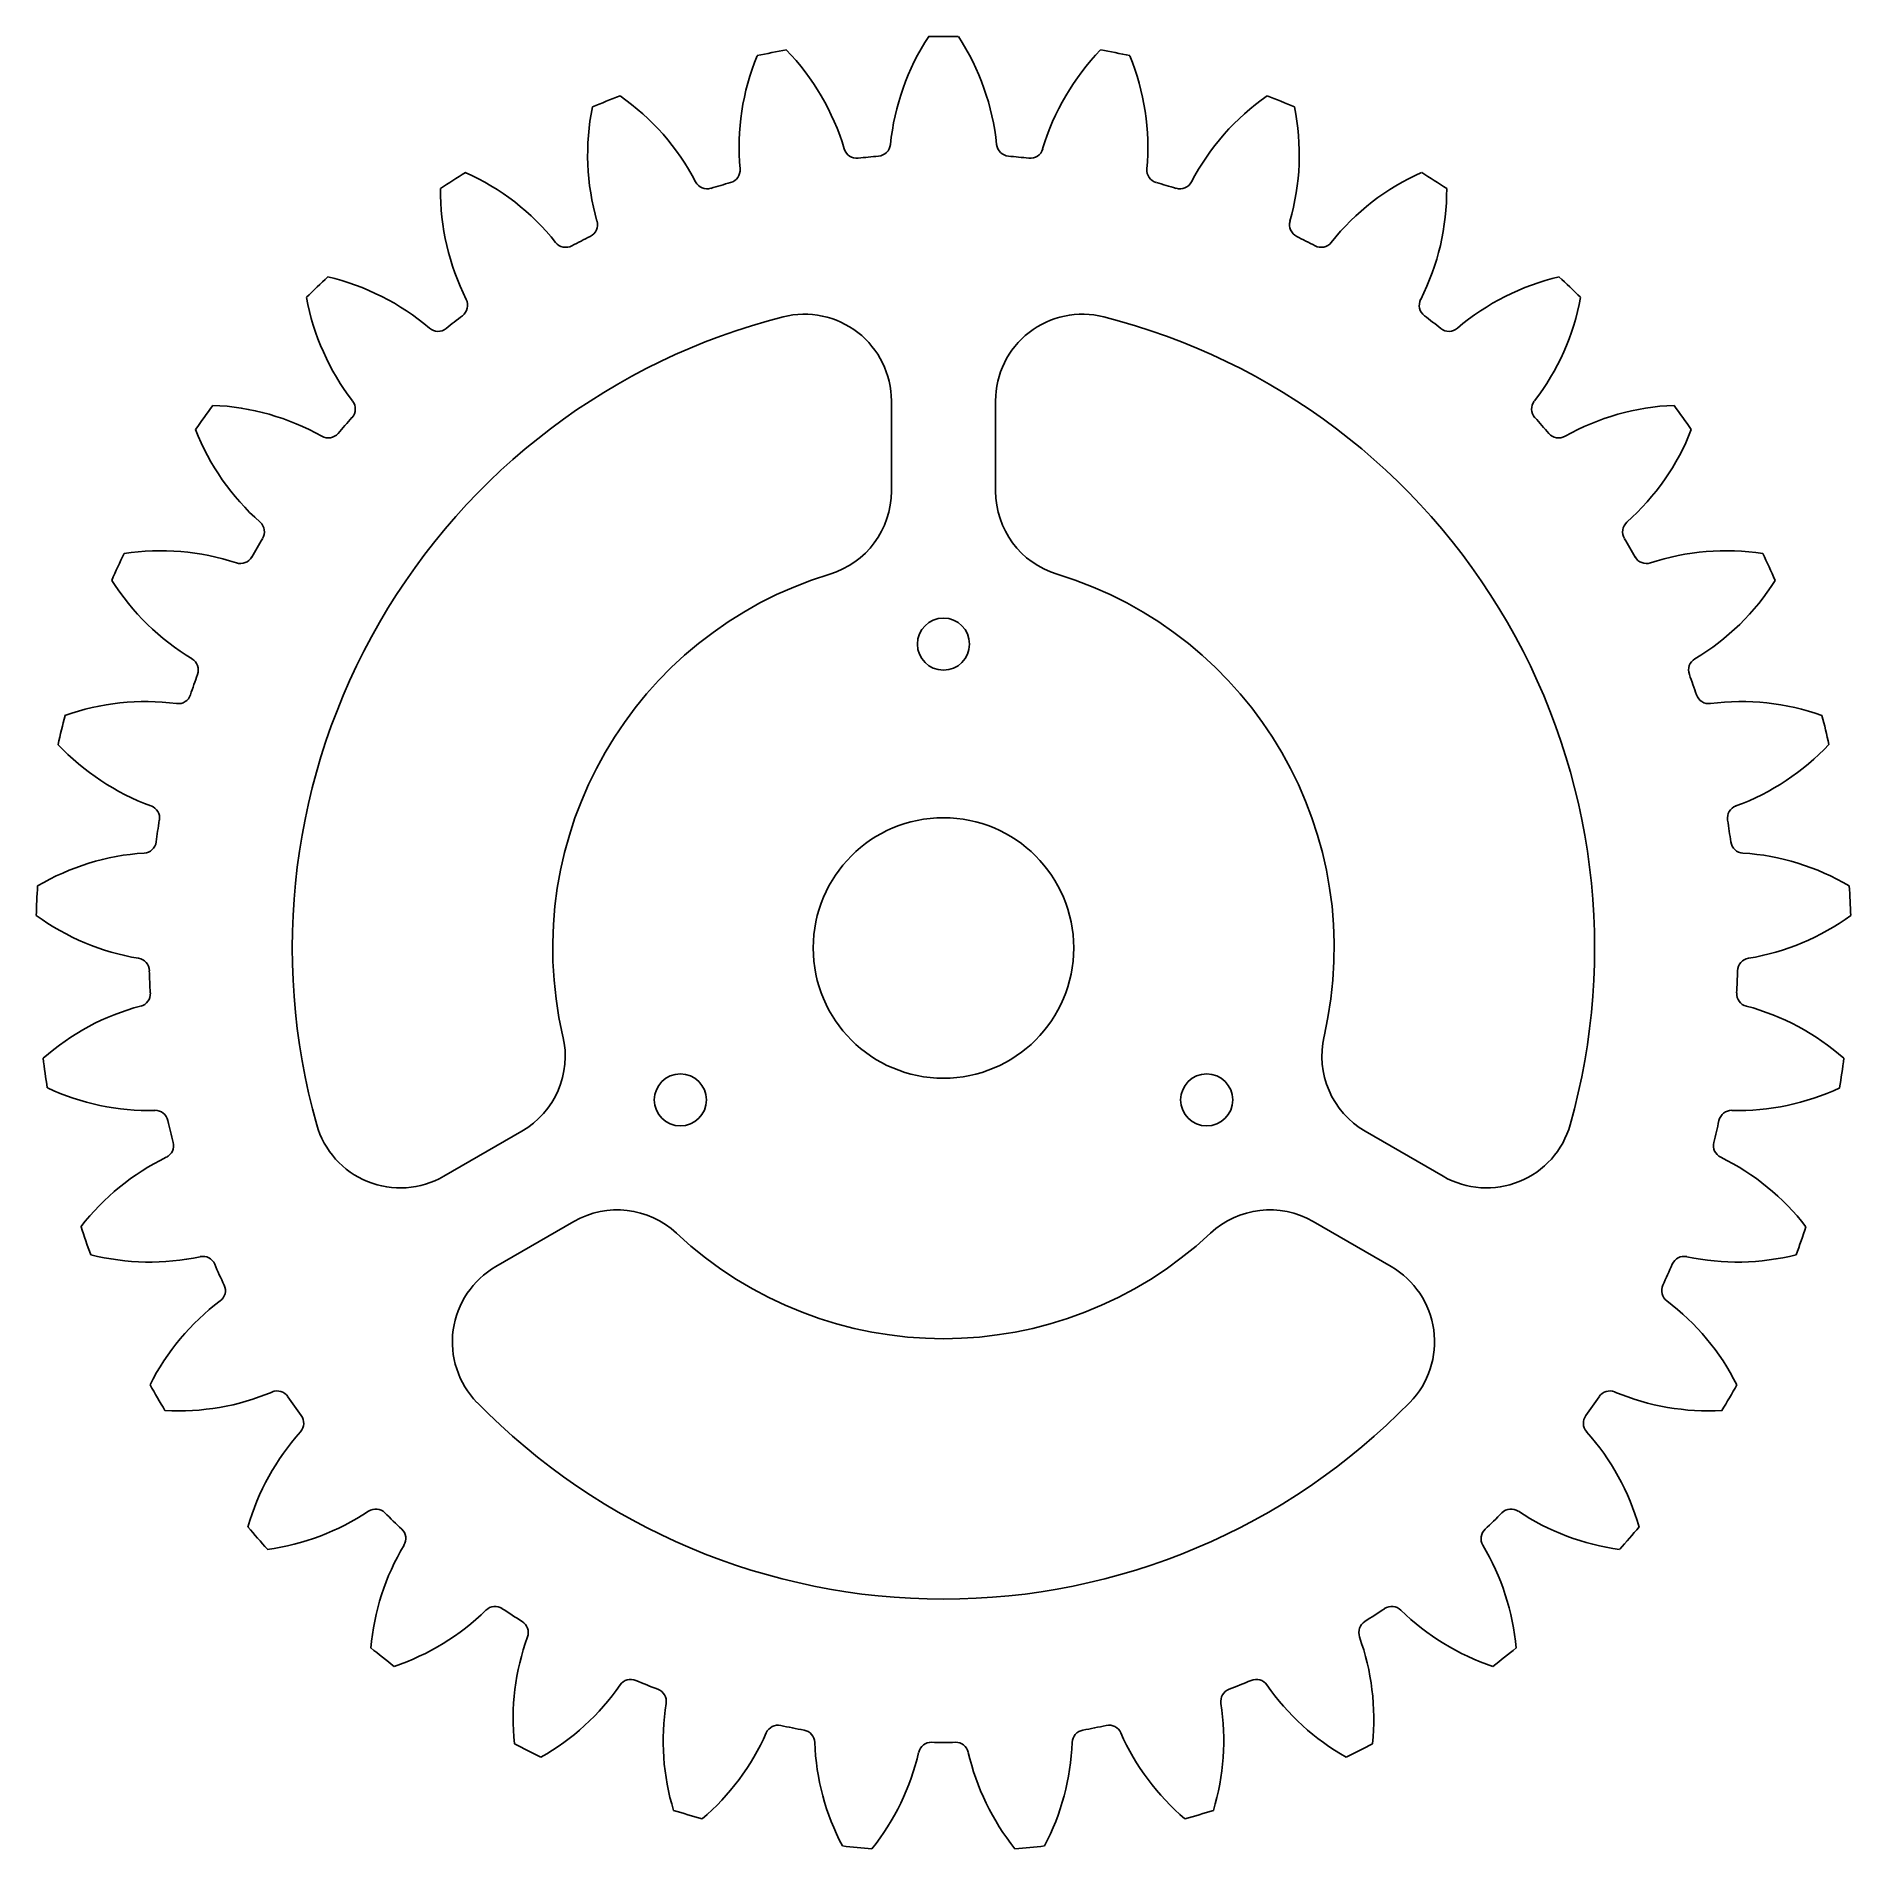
# Model space of a CAD drawing. Header units: millimetres. Extents: x 3022 to 3127, y 987 to 1092.
import ezdxf

# ---------------------------------------------------------------- set-up
doc = ezdxf.new("R2010")
doc.units = ezdxf.units.MM

msp = doc.modelspace()

# ---------------------------------------------------------------- linework, layer by layer
at = {"color": 7, "linetype": 'Continuous', "lineweight": 25}
for p, q in [((3071.58, 1070.64), (3071.58, 1065.45)), ((3077.58, 1070.64), (3077.58, 1065.45)), ((3045.8, 1025.99), (3050.3, 1028.59)), ((3103.36, 1025.99), (3098.87, 1028.59)), ((3048.8, 1020.79), (3053.3, 1023.39)), ((3100.36, 1020.79), (3095.87, 1023.39))]:
    msp.add_line(p, q, dxfattribs=at)
for centre, radius in [((3074.58, 1056.64), 1.5), ((3074.58, 1039.14), 7.5), ((3059.43, 1030.39), 1.5), ((3089.74, 1030.39), 1.5)]:
    msp.add_circle(centre, radius, dxfattribs=at)
for centre, radius, start, end in [((3074.63, 1039.15), 52.5, 99.9759, 101.8422), ((3055.55, 1081.18), 13.9, 16.6532, 44.1248), ((3085.36, 1084.02), 13.9, 146.7843, 174.2581), ((3074.58, 1039.14), 52.5, 89.0669, 90.9331), ((3063.81, 1084.02), 13.9, 5.7419, 33.2157), ((3093.61, 1081.18), 13.9, 135.8752, 163.3468), ((3074.54, 1039.15), 52.5, 78.1578, 80.0241), ((3076.71, 1085.25), 13.9, 157.6934, 185.1365), ((3072.45, 1085.25), 13.9, 354.8635, 22.3066), ((3074.67, 1039.16), 52.5, 110.885, 112.7513), ((3047.99, 1076.82), 13.9, 27.5974, 55.0339), ((3101.18, 1076.82), 13.9, 124.9661, 152.4026), ((3074.5, 1039.16), 52.5, 67.2487, 69.115), ((3067.99, 1084.83), 13.9, 168.6025, 195.9831), ((3081.17, 1084.83), 13.9, 344.0169, 11.3975), ((3069.59, 1085.37), 0.75, 196.6532, 276.1644), ((3074.58, 1039.14), 45.75, 94.6907, 96.1644), ((3070.78, 1085.49), 0.75, 274.6907, 354.2581), ((3078.39, 1085.49), 0.75, 185.7419, 265.3093), ((3074.58, 1039.14), 45.75, 83.8356, 85.3093), ((3079.58, 1085.37), 0.75, 263.8356, 343.3468), ((3074.71, 1039.18), 52.5, 121.7941, 123.6604), ((3041.38, 1071.11), 13.9, 38.5733, 65.943), ((3062.12, 1083.94), 0.75, 285.5448, 5.1365), ((3087.04, 1083.94), 0.75, 174.8635, 254.4552), ((3107.78, 1071.11), 13.9, 114.057, 141.4267), ((3074.46, 1039.18), 52.5, 56.3396, 58.2059), ((3059.51, 1082.76), 13.9, 179.5116, 206.8001), ((3060.97, 1083.61), 0.75, 207.5974, 287.0225), ((3074.58, 1039.14), 45.75, 105.5448, 107.0225), ((3074.58, 1039.14), 45.75, 72.9775, 74.4552), ((3088.2, 1083.61), 0.75, 252.9775, 332.4026), ((3089.66, 1082.76), 13.9, 333.1999, 0.4884), ((3053.91, 1080.79), 0.75, 296.3998, 15.9831), ((3095.26, 1080.79), 0.75, 164.0169, 243.6002), ((3052.83, 1080.24), 0.75, 218.5733, 297.8855), ((3074.58, 1039.14), 45.75, 116.3998, 117.8855), ((3074.58, 1039.14), 45.75, 62.1145, 63.6002), ((3096.33, 1080.24), 0.75, 242.1145, 321.4267), ((3074.74, 1039.21), 52.5, 132.7032, 134.5695), ((3035.97, 1064.25), 13.9, 49.5784, 76.8521), ((3113.19, 1064.25), 13.9, 103.1479, 130.4216), ((3074.42, 1039.21), 52.5, 45.4305, 47.2968), ((3051.57, 1079.12), 13.9, 190.4207, 217.5907), ((3046.43, 1076.15), 0.75, 307.2576, 26.8001), ((3102.73, 1076.15), 0.75, 153.1999, 232.7424), ((3097.6, 1079.12), 13.9, 322.4093, 349.5793), ((3074.58, 1039.14), 37.5, 104.25, 195.75), ((3074.58, 1039.14), 45.75, 127.2576, 128.755), ((3066.58, 1070.64), 5, 0, 104.25), ((3082.58, 1070.64), 5, 75.75, 180), ((3074.58, 1039.14), 37.5, 344.25, 75.75), ((3074.58, 1039.14), 45.75, 51.245, 52.7424), ((3045.47, 1075.4), 0.75, 229.5784, 308.755), ((3103.69, 1075.4), 0.75, 231.245, 310.4216), ((3074.77, 1039.24), 52.5, 143.6123, 145.4786), ((3031.96, 1056.5), 13.9, 60.6095, 87.7612), ((3039.96, 1070.18), 0.75, 318.1201, 37.5907), ((3109.2, 1070.18), 0.75, 142.4093, 221.8799), ((3117.2, 1056.5), 13.9, 92.2388, 119.3905), ((3074.39, 1039.24), 52.5, 34.5214, 36.3877), ((3044.46, 1074.05), 13.9, 201.3298, 228.3592), ((3074.58, 1039.14), 45.75, 138.1201, 139.6325), ((3074.58, 1039.14), 45.75, 40.3675, 41.8799), ((3104.7, 1074.05), 13.9, 311.6408, 338.6702), ((3039.15, 1069.26), 0.75, 240.6095, 319.6325), ((3110.01, 1069.26), 0.75, 220.3675, 299.3905), ((3066.58, 1065.45), 5, 286.9124, 0), ((3082.58, 1065.45), 5, 180, 253.0876), ((3074.58, 1039.14), 45.75, 148.9889, 150.5193), ((3034.73, 1063.1), 0.75, 328.9889, 48.3592), ((3114.44, 1063.1), 0.75, 131.6408, 211.0111), ((3074.58, 1039.14), 45.75, 29.4807, 31.0111), ((3074.79, 1039.28), 52.5, 154.5214, 156.3877), ((3029.49, 1048.12), 13.9, 71.662, 98.6702), ((3034.1, 1062.03), 0.75, 251.662, 330.5193), ((3115.06, 1062.03), 0.75, 209.4807, 288.338), ((3119.67, 1048.12), 13.9, 81.3298, 108.338), ((3074.37, 1039.28), 52.5, 23.6123, 25.4786), ((3074.58, 1039.14), 22.5, 106.9124, 193.0876), ((3074.58, 1039.14), 22.5, 346.9124, 73.0876), ((3038.45, 1067.72), 13.9, 212.2388, 239.1107), ((3110.72, 1067.72), 13.9, 300.8893, 327.7612), ((3030.92, 1055.15), 0.75, 339.8655, 59.1107), ((3118.24, 1055.15), 0.75, 120.8893, 200.1345), ((3074.58, 1039.14), 45.75, 159.8655, 161.4162), ((3074.58, 1039.14), 45.75, 18.5838, 20.1345), ((3028.65, 1039.43), 13.9, 82.7311, 109.5793), ((3030.51, 1053.96), 0.75, 262.7311, 341.4162), ((3118.66, 1053.96), 0.75, 198.5838, 277.2689), ((3120.51, 1039.43), 13.9, 70.4207, 97.2689), ((3074.81, 1039.32), 52.5, 165.4305, 167.2968), ((3074.36, 1039.32), 52.5, 12.7032, 14.5695), ((3033.73, 1060.37), 13.9, 223.1479, 249.8506), ((3115.43, 1060.37), 13.9, 290.1494, 316.8521), ((3028.69, 1046.62), 0.75, 350.7508, 69.8506), ((3120.48, 1046.62), 0.75, 110.1494, 189.2492), ((3074.58, 1039.14), 45.75, 170.7508, 172.3236), ((3074.58, 1039.14), 45.75, 7.6764, 9.2492), ((3028.5, 1045.35), 0.75, 273.8108, 352.3236), ((3120.67, 1045.35), 0.75, 187.6764, 266.1892), ((3029.47, 1030.74), 13.9, 93.8108, 120.4884), ((3119.69, 1030.74), 13.9, 59.5116, 86.1892), ((3074.81, 1039.36), 52.5, 176.3396, 178.2059), ((3074.35, 1039.36), 52.5, 1.7941, 3.6604), ((3030.5, 1052.26), 13.9, 234.057, 260.5851), ((3118.67, 1052.26), 13.9, 279.4149, 305.943), ((3028.1, 1037.81), 0.75, 1.6458, 80.5851), ((3074.58, 1039.14), 45.75, 181.6458, 183.2417), ((3074.58, 1039.14), 45.75, 356.7583, 358.3542), ((3121.06, 1037.81), 0.75, 99.4149, 178.3542), ((3028.16, 1036.51), 0.75, 284.8951, 3.2417), ((3121.01, 1036.51), 0.75, 176.7583, 255.1049), ((3031.92, 1022.36), 13.9, 104.8951, 131.3975), ((3117.24, 1022.36), 13.9, 48.6025, 75.1049), ((3047.8, 1032.92), 5, 300, 13.0876), ((3101.37, 1032.92), 5, 166.9124, 240), ((3074.81, 1039.41), 52.5, 187.2487, 189.115), ((3074.35, 1039.41), 52.5, 350.885, 352.7513), ((3028.86, 1043.68), 13.9, 244.9661, 271.3204), ((3120.31, 1043.68), 13.9, 268.6796, 295.0339), ((3029.19, 1029.04), 0.75, 12.551, 91.3204), ((3074.58, 1039.14), 45.75, 192.551, 194.1701), ((3074.58, 1039.14), 45.75, 345.8299, 347.449), ((3119.97, 1029.04), 0.75, 88.6796, 167.449), ((3043.3, 1030.32), 5, 195.75, 300), ((3105.86, 1030.32), 5, 240, 344.25), ((3029.5, 1027.76), 0.75, 295.9776, 14.1701), ((3119.67, 1027.76), 0.75, 165.8299, 244.0224), ((3035.91, 1014.59), 13.9, 115.9776, 142.3066), ((3113.25, 1014.59), 13.9, 37.6934, 64.0224), ((3055.8, 1019.06), 5, 46.9124, 120), ((3093.37, 1019.06), 5, 60, 133.0876), ((3074.8, 1039.45), 52.5, 198.1578, 200.0241), ((3074.36, 1039.45), 52.5, 339.9759, 341.8422), ((3074.58, 1039.14), 22.5, 226.9124, 313.0876), ((3028.87, 1034.95), 13.9, 255.8752, 282.0629), ((3031.93, 1020.63), 0.75, 23.4666, 102.0629), ((3074.58, 1039.14), 45.75, 203.4666, 205.1081), ((3074.58, 1039.14), 45.75, 334.8919, 336.5334), ((3117.24, 1020.63), 0.75, 77.9371, 156.5334), ((3120.3, 1034.95), 13.9, 257.9371, 284.1248), ((3051.3, 1016.46), 5, 120, 224.25), ((3097.86, 1016.46), 5, 315.75, 60), ((3041.3, 1007.72), 13.9, 127.052, 153.2157), ((3032.48, 1019.41), 0.75, 307.052, 25.1081), ((3116.69, 1019.41), 0.75, 154.8919, 232.948), ((3107.86, 1007.72), 13.9, 26.7843, 52.948), ((3074.78, 1039.49), 52.5, 209.0669, 210.9331), ((3030.53, 1026.38), 13.9, 266.7843, 292.8186), ((3036.21, 1012.88), 0.75, 34.3922, 112.8186), ((3112.95, 1012.88), 0.75, 67.1814, 145.6078), ((3118.64, 1026.38), 13.9, 247.1814, 273.2157), ((3074.38, 1039.49), 52.5, 329.0669, 330.9331), ((3074.58, 1039.14), 45.75, 214.3922, 216.0546), ((3074.58, 1039.14), 37.5, 224.25, 315.75), ((3074.58, 1039.14), 45.75, 323.9454, 325.6078), ((3036.99, 1011.78), 0.75, 318.1123, 36.0546), ((3112.18, 1011.78), 0.75, 143.9454, 221.8877), ((3047.9, 1001.99), 13.9, 138.1123, 164.1248), ((3101.27, 1001.99), 13.9, 15.8752, 41.8877), ((3033.78, 1018.28), 13.9, 277.6934, 303.5931), ((3041.89, 1006.08), 0.75, 45.3274, 123.5931), ((3074.58, 1039.14), 45.75, 225.3274, 227.0083), ((3074.58, 1039.14), 45.75, 312.9917, 314.6726), ((3107.27, 1006.08), 0.75, 56.4069, 134.6726), ((3115.38, 1018.28), 13.9, 236.4069, 262.3066), ((3074.76, 1039.53), 52.5, 219.9759, 221.8422), ((3042.87, 1005.13), 0.75, 329.1529, 47.0083), ((3106.29, 1005.13), 0.75, 132.9917, 210.8471), ((3074.41, 1039.53), 52.5, 318.1578, 320.0241), ((3055.45, 997.62), 13.9, 149.1529, 175.0339), ((3093.71, 997.62), 13.9, 4.9661, 30.8471), ((3038.51, 1010.94), 13.9, 288.6025, 314.3913), ((3048.76, 1000.47), 0.75, 56.2713, 134.3913), ((3074.58, 1039.14), 45.75, 236.2713, 237.9674), ((3074.58, 1039.14), 45.75, 302.0326, 303.7287), ((3100.4, 1000.47), 0.75, 45.6087, 123.7287), ((3110.65, 1010.94), 13.9, 225.6087, 251.3975), ((3049.92, 999.72), 0.75, 340.169, 57.9674), ((3099.25, 999.72), 0.75, 122.0326, 199.831), ((3063.7, 994.75), 13.9, 160.169, 185.943), ((3085.46, 994.75), 13.9, 354.057, 19.831), ((3074.73, 1039.56), 52.5, 230.885, 232.7513), ((3074.44, 1039.56), 52.5, 307.2487, 309.115), ((3056.58, 996.27), 0.75, 67.2226, 145.2173), ((3074.58, 1039.14), 45.75, 247.2226, 248.9301), ((3074.58, 1039.14), 45.75, 291.0699, 292.7774), ((3092.59, 996.27), 0.75, 34.7827, 112.7774), ((3044.55, 1004.63), 13.9, 299.5116, 325.2173), ((3057.87, 995.75), 0.75, 351.1566, 68.9301), ((3091.3, 995.75), 0.75, 111.0699, 188.8434), ((3104.62, 1004.63), 13.9, 214.7827, 240.4884), ((3072.34, 993.5), 13.9, 171.1566, 196.8521), ((3076.82, 993.5), 13.9, 343.1479, 8.8434), ((3051.67, 999.57), 13.9, 310.4207, 336.0741), ((3065.06, 993.63), 0.75, 78.18, 156.0741), ((3074.58, 1039.14), 45.75, 258.18, 259.8945), ((3066.42, 993.36), 0.75, 2.1129, 79.8945), ((3082.74, 993.36), 0.75, 100.1055, 177.8871), ((3074.58, 1039.14), 45.75, 280.1055, 281.82), ((3084.11, 993.63), 0.75, 23.9259, 101.82), ((3097.5, 999.57), 13.9, 203.9259, 229.5793), ((3074.69, 1039.58), 52.5, 241.7941, 243.6604), ((3081.06, 993.9), 13.9, 182.1129, 207.7612), ((3059.61, 995.95), 13.9, 321.3298, 346.9638), ((3073.89, 992.65), 0.75, 89.1415, 166.9638), ((3074.58, 1039.14), 45.75, 269.1415, 270.8585), ((3075.28, 992.65), 0.75, 13.0362, 90.8585), ((3089.55, 995.95), 13.9, 193.0362, 218.6702), ((3068.1, 993.9), 13.9, 332.2388, 357.8871), ((3074.48, 1039.58), 52.5, 296.3396, 298.2059), ((3074.65, 1039.6), 52.5, 252.7032, 254.5695), ((3074.52, 1039.6), 52.5, 285.4305, 287.2968), ((3074.6, 1039.6), 52.5, 263.6123, 265.4786), ((3074.56, 1039.6), 52.5, 274.5214, 276.3877)]:
    msp.add_arc(centre, radius, start, end, dxfattribs=at)

doc.saveas('drawing.dxf')
